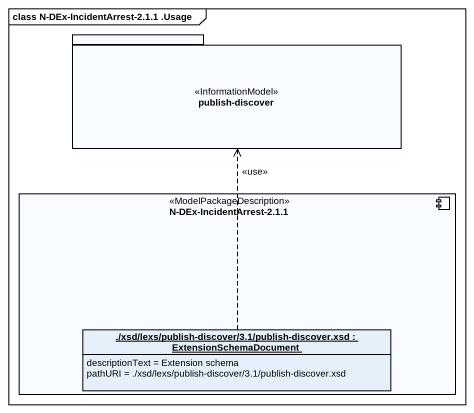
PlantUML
@startuml
mainframe class N-DEx-IncidentArrest-2.1.1 .Usage
hide circle
hide empty members
package "publish-discover" as publish_discover <<InformationModel>> {
}
component "N-DEx-IncidentArrest-2.1.1" as N_DEx_IncidentArrest_2_1_1 <<ModelPackageDescription>> {
  object "./xsd/lexs/publish-discover/3.1/publish-discover.xsd : ExtensionSchemaDocument" as xsd_lexs_publish_discover_3 {
    descriptionText = Extension schema
    pathURI = ./xsd/lexs/publish-discover/3.1/publish-discover.xsd
  }
}
xsd_lexs_publish_discover_3 .up.> publish_discover : <<use>>
@enduml
